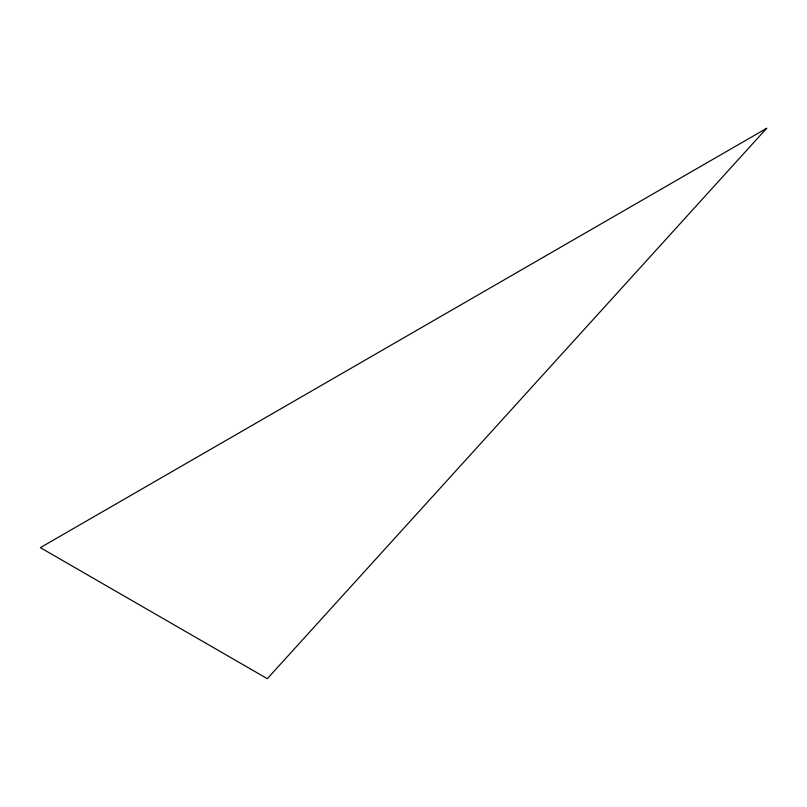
<?xml version="1.0" encoding="UTF-8"?>
<svg xmlns="http://www.w3.org/2000/svg" width="807" height="807" viewBox="0 0 807 807"><rect width="100%" height="100%" fill="white"/><g stroke="black" fill="none" stroke-linecap="round" stroke-linejoin="round"><path stroke-width="1.21" d="M766.65 128.313L267.319 678.687L40.35 547.64L766.65 128.313"/></g></svg>
